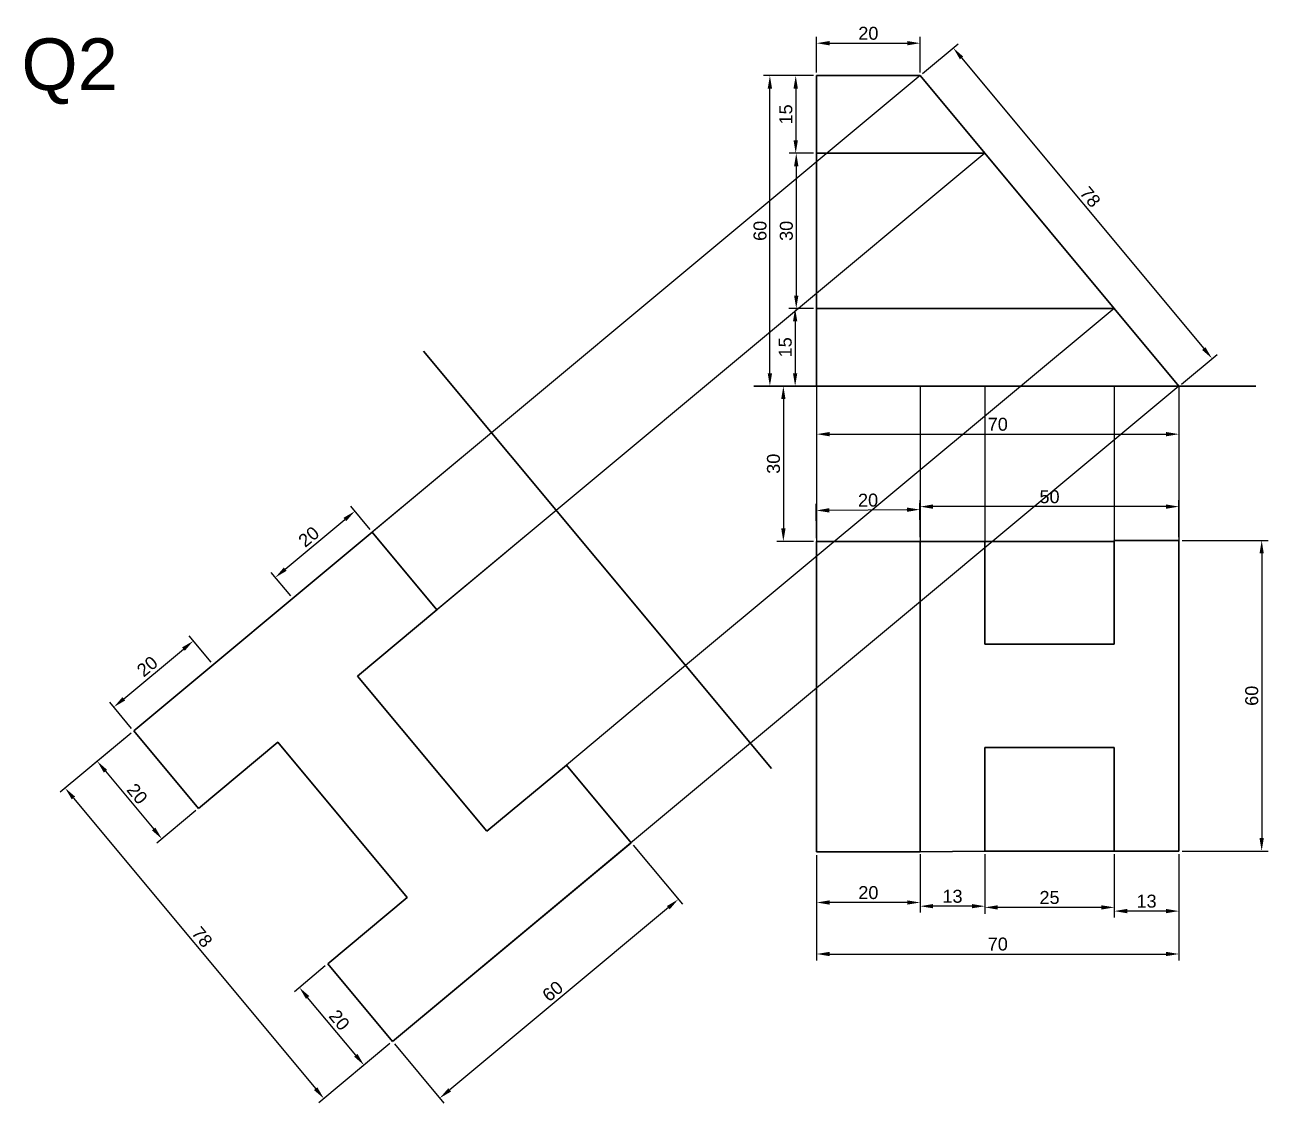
# Model space of a CAD drawing. Header units: millimetres. Extents: x 137 to 7220, y 7466 to 9893.
# Drawn here: x 2876.6 to 3116.9, y 9359.6 to 9567.9 of the extents above; entities that cross this region are included whole.
import ezdxf

# ---------------------------------------------------------------- set-up
doc = ezdxf.new("R2010")
doc.units = ezdxf.units.MM
doc.header["$PDMODE"] = 35
doc.header["$PDSIZE"] = 3
for name, color, linetype in [('Dimensions', 1, 'Continuous'), ('Projection', 140, 'Continuous'), ('Text', 7, 'Continuous')]:
    doc.layers.add(name, color=color, linetype=linetype)
doc.layers.add('Object', color=7, linetype='Continuous', lineweight=30)
doc.styles.get("Standard").update_dxf_attribs({"font": 'arial.ttf'})
doc.dimstyles.new('ISO-25', dxfattribs={"dimtxt": 2.5, "dimasz": 2.5, "dimexe": 1.25, "dimexo": 0.625, "dimtad": 1, "dimdec": 0, "dimtxsty": 'Standard', "dimcen": 2.5, "dimadec": 0, "dimazin": 0, "dimtfac": 1, "dimtdec": 0, "dimtmove": 0, "dimatfit": 3, "dimfxl": 1, "dimarcsym": 0})

# ---------------------------------------------------------------- blocks, each defined once
blk = doc.blocks.new('*D856')
at = {"layer": 'Defpoints', "color": 0, "transparency": 16777216}
for p in [(3029.62, 9498.09), (3099.62, 9498.09), (3099.62, 9488.81)]:
    blk.add_point(p, dxfattribs=at)
at = {"layer": 'Dimensions', "color": 0, "lineweight": -2, "transparency": 16777216}
for p, q in [((3029.62, 9497.47), (3029.62, 9487.56)), ((3099.62, 9497.47), (3099.62, 9487.56)), ((3032.12, 9488.81), (3097.12, 9488.81))]:
    blk.add_line(p, q, dxfattribs=at)
at = {"layer": 'Dimensions', "color": 0, "transparency": 16777216}
for points in [[(3032.12, 9489.23), (3032.12, 9488.39), (3029.62, 9488.81)], [(3097.12, 9489.23), (3097.12, 9488.39), (3099.62, 9488.81)]]:
    blk.add_solid(points, dxfattribs=at)
at = {"layer": 'Dimensions', "color": 0, "transparency": 16777216, "insert": (3064.62, 9490.71), "char_height": 2.5, "attachment_point": 5}
blk.add_mtext('70', dxfattribs=at)
blk = doc.blocks.new('*D857')
at = {"layer": 'Defpoints', "color": 0, "transparency": 16777216}
for p in [(3029.62, 9498.09), (3023.19, 9468.09), (3029.62, 9468.09)]:
    blk.add_point(p, dxfattribs=at)
at = {"layer": 'Dimensions', "color": 0, "lineweight": -2, "transparency": 16777216}
for p, q in [((3029, 9498.09), (3021.94, 9498.09)), ((3023.19, 9495.59), (3023.19, 9470.59)), ((3029, 9468.09), (3021.94, 9468.09))]:
    blk.add_line(p, q, dxfattribs=at)
at = {"layer": 'Dimensions', "color": 0, "transparency": 16777216}
for points in [[(3022.78, 9495.59), (3023.61, 9495.59), (3023.19, 9498.09)], [(3022.78, 9470.59), (3023.61, 9470.59), (3023.19, 9468.09)]]:
    blk.add_solid(points, dxfattribs=at)
at = {"layer": 'Dimensions', "color": 0, "transparency": 16777216, "insert": (3021.29, 9483.09), "char_height": 2.5, "attachment_point": 5, "rotation": 90}
blk.add_mtext('30', dxfattribs=at)
blk = doc.blocks.new('*D858')
at = {"layer": 'Defpoints', "color": 0, "transparency": 16777216}
for p in [(3020.59, 9558.09), (3029.62, 9558.09), (3029.62, 9498.09)]:
    blk.add_point(p, dxfattribs=at)
at = {"layer": 'Dimensions', "color": 0, "lineweight": -2, "transparency": 16777216}
for p, q in [((3029, 9558.09), (3019.34, 9558.09)), ((3020.59, 9500.59), (3020.59, 9555.59)), ((3029, 9498.09), (3019.34, 9498.09))]:
    blk.add_line(p, q, dxfattribs=at)
at = {"layer": 'Dimensions', "color": 0, "transparency": 16777216}
for points in [[(3020.17, 9555.59), (3021.01, 9555.59), (3020.59, 9558.09)], [(3020.17, 9500.59), (3021.01, 9500.59), (3020.59, 9498.09)]]:
    blk.add_solid(points, dxfattribs=at)
at = {"layer": 'Dimensions', "color": 0, "transparency": 16777216, "insert": (3018.69, 9528.09), "char_height": 2.5, "attachment_point": 5, "rotation": 90}
blk.add_mtext('60', dxfattribs=at)
blk = doc.blocks.new('*D859')
at = {"layer": 'Defpoints', "color": 0, "transparency": 16777216}
for p in [(3029.62, 9558.09), (3025.58, 9543.09), (3029.62, 9543.09)]:
    blk.add_point(p, dxfattribs=at)
at = {"layer": 'Dimensions', "color": 0, "lineweight": -2, "transparency": 16777216}
for p, q in [((3029, 9558.09), (3024.33, 9558.09)), ((3025.58, 9555.59), (3025.58, 9545.59)), ((3029, 9543.09), (3024.33, 9543.09))]:
    blk.add_line(p, q, dxfattribs=at)
at = {"layer": 'Dimensions', "color": 0, "transparency": 16777216}
for points in [[(3025.16, 9555.59), (3026, 9555.59), (3025.58, 9558.09)], [(3025.16, 9545.59), (3026, 9545.59), (3025.58, 9543.09)]]:
    blk.add_solid(points, dxfattribs=at)
at = {"layer": 'Dimensions', "color": 0, "transparency": 16777216, "insert": (3023.68, 9550.59), "char_height": 2.5, "attachment_point": 5, "rotation": 90}
blk.add_mtext('15', dxfattribs=at)
blk = doc.blocks.new('*D860')
at = {"layer": 'Defpoints', "color": 0, "transparency": 16777216}
for p in [(3029.62, 9543.09), (3025.68, 9513.09), (3029.62, 9513.09)]:
    blk.add_point(p, dxfattribs=at)
at = {"layer": 'Dimensions', "color": 0, "lineweight": -2, "transparency": 16777216}
for p, q in [((3029, 9543.09), (3024.43, 9543.09)), ((3025.68, 9540.59), (3025.68, 9515.59)), ((3029, 9513.09), (3024.43, 9513.09))]:
    blk.add_line(p, q, dxfattribs=at)
at = {"layer": 'Dimensions', "color": 0, "transparency": 16777216}
for points in [[(3025.27, 9540.59), (3026.1, 9540.59), (3025.68, 9543.09)], [(3025.27, 9515.59), (3026.1, 9515.59), (3025.68, 9513.09)]]:
    blk.add_solid(points, dxfattribs=at)
at = {"layer": 'Dimensions', "color": 0, "transparency": 16777216, "insert": (3023.78, 9528.09), "char_height": 2.5, "attachment_point": 5, "rotation": 90}
blk.add_mtext('30', dxfattribs=at)
blk = doc.blocks.new('*D809')
at = {"layer": 'Defpoints', "color": 0, "transparency": 16777216}
for p in [(3029.62, 9513.09), (3025.47, 9498.09), (3029.62, 9498.09)]:
    blk.add_point(p, dxfattribs=at)
at = {"layer": 'Dimensions', "color": 0, "lineweight": -2, "transparency": 16777216}
for p, q in [((3029, 9513.09), (3024.22, 9513.09)), ((3025.47, 9510.59), (3025.47, 9500.59)), ((3029, 9498.09), (3024.22, 9498.09))]:
    blk.add_line(p, q, dxfattribs=at)
at = {"layer": 'Dimensions', "color": 0, "transparency": 16777216}
for points in [[(3025.05, 9510.59), (3025.89, 9510.59), (3025.47, 9513.09)], [(3025.05, 9500.59), (3025.89, 9500.59), (3025.47, 9498.09)]]:
    blk.add_solid(points, dxfattribs=at)
at = {"layer": 'Dimensions', "color": 0, "transparency": 16777216, "insert": (3023.57, 9505.59), "char_height": 2.5, "attachment_point": 5, "rotation": 90}
blk.add_mtext('15', dxfattribs=at)
blk = doc.blocks.new('*D861')
at = {"layer": 'Defpoints', "color": 0, "transparency": 16777216}
for p in [(3049.62, 9564.35), (3029.62, 9558.09), (3049.62, 9558.09)]:
    blk.add_point(p, dxfattribs=at)
at = {"layer": 'Dimensions', "color": 0, "lineweight": -2, "transparency": 16777216}
for p, q in [((3029.62, 9558.72), (3029.62, 9565.6)), ((3049.62, 9558.72), (3049.62, 9565.6)), ((3032.12, 9564.35), (3047.12, 9564.35))]:
    blk.add_line(p, q, dxfattribs=at)
at = {"layer": 'Dimensions', "color": 0, "transparency": 16777216}
for points in [[(3032.12, 9564.77), (3032.12, 9563.93), (3029.62, 9564.35)], [(3047.12, 9564.77), (3047.12, 9563.93), (3049.62, 9564.35)]]:
    blk.add_solid(points, dxfattribs=at)
at = {"layer": 'Dimensions', "color": 0, "transparency": 16777216, "insert": (3039.62, 9566.25), "char_height": 2.5, "attachment_point": 5}
blk.add_mtext('20', dxfattribs=at)
blk = doc.blocks.new('*D810')
at = {"layer": 'Defpoints', "color": 0, "transparency": 16777216}
for p in [(3049.62, 9558.09), (3106.02, 9503.43), (3099.62, 9498.09)]:
    blk.add_point(p, dxfattribs=at)
at = {"layer": 'Dimensions', "color": 0, "lineweight": -2, "transparency": 16777216}
for p, q in [((3050.1, 9558.49), (3056.98, 9564.23)), ((3057.62, 9561.51), (3104.42, 9505.35)), ((3100.1, 9498.49), (3106.98, 9504.23))]:
    blk.add_line(p, q, dxfattribs=at)
at = {"layer": 'Dimensions', "color": 0, "transparency": 16777216}
for points in [[(3057.94, 9561.77), (3057.3, 9561.24), (3056.02, 9563.43)], [(3104.74, 9505.61), (3104.1, 9505.08), (3106.02, 9503.43)]]:
    blk.add_solid(points, dxfattribs=at)
at = {"layer": 'Dimensions', "color": 0, "transparency": 16777216, "insert": (3082.48, 9534.64), "char_height": 2.5, "attachment_point": 5, "rotation": 309.8056}
blk.add_mtext('78', dxfattribs=at)
blk = doc.blocks.new('*D862')
at = {"layer": 'Defpoints', "color": 0, "transparency": 16777216}
for p in [(2897.67, 9431.47), (2947.67, 9371.47), (2934.43, 9360.43)]:
    blk.add_point(p, dxfattribs=at)
at = {"layer": 'Dimensions', "color": 0, "lineweight": -2, "transparency": 16777216}
for p, q in [((2897.19, 9431.07), (2883.47, 9419.63)), ((2886.03, 9418.51), (2932.83, 9362.35)), ((2947.19, 9371.07), (2933.47, 9359.63))]:
    blk.add_line(p, q, dxfattribs=at)
at = {"layer": 'Dimensions', "color": 0, "transparency": 16777216}
for points in [[(2886.35, 9418.78), (2885.71, 9418.24), (2884.43, 9420.43)], [(2933.15, 9362.62), (2932.51, 9362.08), (2934.43, 9360.43)]]:
    blk.add_solid(points, dxfattribs=at)
at = {"layer": 'Dimensions', "color": 0, "transparency": 16777216, "insert": (2910.89, 9391.65), "char_height": 2.5, "attachment_point": 5, "rotation": 309.8056}
blk.add_mtext('78', dxfattribs=at)
blk = doc.blocks.new('*D863')
at = {"layer": 'Defpoints', "color": 0, "transparency": 16777216}
for p in [(2897.67, 9431.47), (2910.17, 9416.47), (2903.13, 9410.6)]:
    blk.add_point(p, dxfattribs=at)
at = {"layer": 'Dimensions', "color": 0, "lineweight": -2, "transparency": 16777216}
for p, q in [((2897.19, 9431.07), (2889.67, 9424.8)), ((2892.23, 9423.68), (2901.53, 9412.52)), ((2909.69, 9416.07), (2902.17, 9409.8))]:
    blk.add_line(p, q, dxfattribs=at)
at = {"layer": 'Dimensions', "color": 0, "transparency": 16777216}
for points in [[(2892.55, 9423.95), (2891.91, 9423.41), (2890.63, 9425.6)], [(2901.85, 9412.79), (2901.21, 9412.25), (2903.13, 9410.6)]]:
    blk.add_solid(points, dxfattribs=at)
at = {"layer": 'Dimensions', "color": 0, "transparency": 16777216, "insert": (2898.34, 9419.32), "char_height": 2.5, "attachment_point": 5, "rotation": 309.8056}
blk.add_mtext('20', dxfattribs=at)
blk = doc.blocks.new('*D864')
at = {"layer": 'Defpoints', "color": 0, "transparency": 16777216}
for p in [(2935.17, 9386.47), (2929.68, 9381.89), (2947.67, 9371.47)]:
    blk.add_point(p, dxfattribs=at)
at = {"layer": 'Dimensions', "color": 0, "lineweight": -2, "transparency": 16777216}
for p, q in [((2934.69, 9386.07), (2928.72, 9381.09)), ((2940.58, 9368.81), (2931.28, 9379.97)), ((2947.19, 9371.07), (2941.22, 9366.09))]:
    blk.add_line(p, q, dxfattribs=at)
at = {"layer": 'Dimensions', "color": 0, "transparency": 16777216}
for points in [[(2931.6, 9380.24), (2930.96, 9379.7), (2929.68, 9381.89)], [(2940.9, 9369.08), (2940.26, 9368.54), (2942.18, 9366.89)]]:
    blk.add_solid(points, dxfattribs=at)
at = {"layer": 'Dimensions', "color": 0, "transparency": 16777216, "insert": (2937.39, 9375.61), "char_height": 2.5, "attachment_point": 5, "rotation": 309.8056}
blk.add_mtext('20', dxfattribs=at)
blk = doc.blocks.new('*D865')
at = {"layer": 'Defpoints', "color": 0, "transparency": 16777216}
for p in [(2993.77, 9409.88), (2947.67, 9371.47), (2956.8, 9360.52)]:
    blk.add_point(p, dxfattribs=at)
at = {"layer": 'Dimensions', "color": 0, "lineweight": -2, "transparency": 16777216}
for p, q in [((2994.17, 9409.4), (3003.7, 9397.97)), ((3000.97, 9397.33), (2958.72, 9362.12)), ((2948.07, 9370.99), (2957.6, 9359.56))]:
    blk.add_line(p, q, dxfattribs=at)
at = {"layer": 'Dimensions', "color": 0, "transparency": 16777216}
for points in [[(3000.71, 9397.65), (3001.24, 9397.01), (3002.89, 9398.93)], [(2958.46, 9362.44), (2958.99, 9361.8), (2956.8, 9360.52)]]:
    blk.add_solid(points, dxfattribs=at)
at = {"layer": 'Dimensions', "color": 0, "transparency": 16777216, "insert": (2978.63, 9381.18), "char_height": 2.5, "attachment_point": 5, "rotation": 39.8056}
blk.add_mtext('60', dxfattribs=at)
blk = doc.blocks.new('*D866')
at = {"layer": 'Defpoints', "color": 0, "transparency": 16777216}
for p in [(3099.62, 9468.26), (3099.62, 9408.26), (3115.61, 9408.26)]:
    blk.add_point(p, dxfattribs=at)
at = {"layer": 'Dimensions', "color": 0, "lineweight": -2, "transparency": 16777216}
for p, q in [((3100.25, 9468.26), (3116.86, 9468.26)), ((3115.61, 9465.76), (3115.61, 9410.76)), ((3100.25, 9408.26), (3116.86, 9408.26))]:
    blk.add_line(p, q, dxfattribs=at)
at = {"layer": 'Dimensions', "color": 0, "transparency": 16777216}
for points in [[(3115.19, 9465.76), (3116.02, 9465.76), (3115.61, 9468.26)], [(3115.19, 9410.76), (3116.02, 9410.76), (3115.61, 9408.26)]]:
    blk.add_solid(points, dxfattribs=at)
at = {"layer": 'Dimensions', "color": 0, "transparency": 16777216, "insert": (3113.7, 9438.26), "char_height": 2.5, "attachment_point": 5, "rotation": 90}
blk.add_mtext('60', dxfattribs=at)
blk = doc.blocks.new('*D867')
at = {"layer": 'Defpoints', "color": 0, "transparency": 16777216}
for p in [(3087.12, 9408.26), (3099.62, 9408.26), (3087.12, 9396.66)]:
    blk.add_point(p, dxfattribs=at)
at = {"layer": 'Dimensions', "color": 0, "lineweight": -2, "transparency": 16777216}
for p, q in [((3087.12, 9407.63), (3087.12, 9395.41)), ((3099.62, 9407.63), (3099.62, 9395.41)), ((3097.12, 9396.66), (3089.62, 9396.66))]:
    blk.add_line(p, q, dxfattribs=at)
at = {"layer": 'Dimensions', "color": 0, "transparency": 16777216}
for points in [[(3089.62, 9397.08), (3089.62, 9396.25), (3087.12, 9396.66)], [(3097.12, 9397.08), (3097.12, 9396.25), (3099.62, 9396.66)]]:
    blk.add_solid(points, dxfattribs=at)
at = {"layer": 'Dimensions', "color": 0, "transparency": 16777216, "insert": (3093.37, 9398.57), "char_height": 2.5, "attachment_point": 5}
blk.add_mtext('13', dxfattribs=at)
blk = doc.blocks.new('*D868')
at = {"layer": 'Defpoints', "color": 0, "transparency": 16777216}
for p in [(3062.12, 9408.26), (3087.12, 9408.26), (3062.12, 9397.38)]:
    blk.add_point(p, dxfattribs=at)
at = {"layer": 'Dimensions', "color": 0, "lineweight": -2, "transparency": 16777216}
for p, q in [((3062.12, 9407.63), (3062.12, 9396.13)), ((3087.12, 9407.63), (3087.12, 9396.13)), ((3084.62, 9397.38), (3064.62, 9397.38))]:
    blk.add_line(p, q, dxfattribs=at)
at = {"layer": 'Dimensions', "color": 0, "transparency": 16777216}
for points in [[(3064.62, 9397.79), (3064.62, 9396.96), (3062.12, 9397.38)], [(3084.62, 9397.79), (3084.62, 9396.96), (3087.12, 9397.38)]]:
    blk.add_solid(points, dxfattribs=at)
at = {"layer": 'Dimensions', "color": 0, "transparency": 16777216, "insert": (3074.62, 9399.28), "char_height": 2.5, "attachment_point": 5}
blk.add_mtext('25', dxfattribs=at)
blk = doc.blocks.new('*D869')
at = {"layer": 'Defpoints', "color": 0, "transparency": 16777216}
for p in [(3049.62, 9408.26), (3062.12, 9408.26), (3049.62, 9397.61)]:
    blk.add_point(p, dxfattribs=at)
at = {"layer": 'Dimensions', "color": 0, "lineweight": -2, "transparency": 16777216}
for p, q in [((3049.62, 9407.63), (3049.62, 9396.36)), ((3062.12, 9407.63), (3062.12, 9396.36)), ((3059.62, 9397.61), (3052.12, 9397.61))]:
    blk.add_line(p, q, dxfattribs=at)
at = {"layer": 'Dimensions', "color": 0, "transparency": 16777216}
for points in [[(3052.12, 9398.03), (3052.12, 9397.2), (3049.62, 9397.61)], [(3059.62, 9398.03), (3059.62, 9397.2), (3062.12, 9397.61)]]:
    blk.add_solid(points, dxfattribs=at)
at = {"layer": 'Dimensions', "color": 0, "transparency": 16777216, "insert": (3055.87, 9399.51), "char_height": 2.5, "attachment_point": 5}
blk.add_mtext('13', dxfattribs=at)
blk = doc.blocks.new('*D870')
at = {"layer": 'Defpoints', "color": 0, "transparency": 16777216}
for p in [(3029.62, 9408.09), (3049.62, 9408.09), (3029.62, 9398.32)]:
    blk.add_point(p, dxfattribs=at)
at = {"layer": 'Dimensions', "color": 0, "lineweight": -2, "transparency": 16777216}
for p, q in [((3029.62, 9407.47), (3029.62, 9397.07)), ((3049.62, 9407.47), (3049.62, 9397.07)), ((3047.12, 9398.32), (3032.12, 9398.32))]:
    blk.add_line(p, q, dxfattribs=at)
at = {"layer": 'Dimensions', "color": 0, "transparency": 16777216}
for points in [[(3032.12, 9398.74), (3032.12, 9397.91), (3029.62, 9398.32)], [(3047.12, 9398.74), (3047.12, 9397.91), (3049.62, 9398.32)]]:
    blk.add_solid(points, dxfattribs=at)
at = {"layer": 'Dimensions', "color": 0, "transparency": 16777216, "insert": (3039.62, 9400.22), "char_height": 2.5, "attachment_point": 5}
blk.add_mtext('20', dxfattribs=at)
blk = doc.blocks.new('*D811')
at = {"layer": 'Defpoints', "color": 0, "transparency": 16777216}
for p in [(3029.62, 9408.09), (3099.62, 9408.09), (3099.62, 9388.37)]:
    blk.add_point(p, dxfattribs=at)
at = {"layer": 'Dimensions', "color": 0, "lineweight": -2, "transparency": 16777216}
for p, q in [((3029.62, 9407.47), (3029.62, 9387.12)), ((3099.62, 9407.47), (3099.62, 9387.12)), ((3032.12, 9388.37), (3097.12, 9388.37))]:
    blk.add_line(p, q, dxfattribs=at)
at = {"layer": 'Dimensions', "color": 0, "transparency": 16777216}
for points in [[(3032.12, 9388.79), (3032.12, 9387.96), (3029.62, 9388.37)], [(3097.12, 9388.79), (3097.12, 9387.96), (3099.62, 9388.37)]]:
    blk.add_solid(points, dxfattribs=at)
at = {"layer": 'Dimensions', "color": 0, "transparency": 16777216, "insert": (3064.62, 9390.28), "char_height": 2.5, "attachment_point": 5}
blk.add_mtext('70', dxfattribs=at)
blk = doc.blocks.new('*D919')
at = {"layer": 'Defpoints', "color": 0, "transparency": 16777216}
for p in [(2909.2, 9448.88), (2913.04, 9444.27), (2897.67, 9431.47)]:
    blk.add_point(p, dxfattribs=at)
at = {"layer": 'Dimensions', "color": 0, "lineweight": -2, "transparency": 16777216}
for p, q in [((2912.64, 9444.75), (2908.4, 9449.84)), ((2895.76, 9437.68), (2907.28, 9447.28)), ((2897.27, 9431.95), (2893.04, 9437.04))]:
    blk.add_line(p, q, dxfattribs=at)
at = {"layer": 'Dimensions', "color": 0, "transparency": 16777216}
for points in [[(2907.01, 9447.6), (2907.55, 9446.96), (2909.2, 9448.88)], [(2895.49, 9438), (2896.02, 9437.36), (2893.84, 9436.08)]]:
    blk.add_solid(points, dxfattribs=at)
at = {"layer": 'Dimensions', "color": 0, "transparency": 16777216, "insert": (2900.3, 9443.94), "char_height": 2.5, "attachment_point": 5, "rotation": 39.8056}
blk.add_mtext('20', dxfattribs=at)
blk = doc.blocks.new('*D920')
at = {"layer": 'Defpoints', "color": 0, "transparency": 16777216}
for p in [(2940.4, 9473.93), (2943.77, 9469.88), (2928.4, 9457.08)]:
    blk.add_point(p, dxfattribs=at)
at = {"layer": 'Dimensions', "color": 0, "lineweight": -2, "transparency": 16777216}
for p, q in [((2943.37, 9470.36), (2939.6, 9474.89)), ((2926.95, 9462.73), (2938.47, 9472.33)), ((2928, 9457.56), (2924.23, 9462.09))]:
    blk.add_line(p, q, dxfattribs=at)
at = {"layer": 'Dimensions', "color": 0, "transparency": 16777216}
for points in [[(2938.21, 9472.65), (2938.74, 9472.01), (2940.4, 9473.93)], [(2926.68, 9463.05), (2927.22, 9462.41), (2925.03, 9461.12)]]:
    blk.add_solid(points, dxfattribs=at)
at = {"layer": 'Dimensions', "color": 0, "transparency": 16777216, "insert": (2931.5, 9468.99), "char_height": 2.5, "attachment_point": 5, "rotation": 39.8056}
blk.add_mtext('20', dxfattribs=at)
blk = doc.blocks.new('*D921')
at = {"layer": 'Defpoints', "color": 0, "transparency": 16777216}
for p in [(3049.62, 9474.81), (3049.62, 9468.26), (3099.62, 9468.26)]:
    blk.add_point(p, dxfattribs=at)
at = {"layer": 'Dimensions', "color": 0, "lineweight": -2, "transparency": 16777216}
for p, q in [((3049.62, 9468.88), (3049.62, 9476.06)), ((3097.12, 9474.81), (3052.12, 9474.81)), ((3099.62, 9468.88), (3099.62, 9476.06))]:
    blk.add_line(p, q, dxfattribs=at)
at = {"layer": 'Dimensions', "color": 0, "transparency": 16777216}
for points in [[(3052.12, 9475.23), (3052.12, 9474.39), (3049.62, 9474.81)], [(3097.12, 9475.23), (3097.12, 9474.39), (3099.62, 9474.81)]]:
    blk.add_solid(points, dxfattribs=at)
at = {"layer": 'Dimensions', "color": 0, "transparency": 16777216, "insert": (3074.62, 9476.71), "char_height": 2.5, "attachment_point": 5}
blk.add_mtext('50', dxfattribs=at)
blk = doc.blocks.new('*D816')
at = {"layer": 'Defpoints', "color": 0, "transparency": 16777216}
for p in [(3029.57, 9474.07), (3029.62, 9468.09), (3049.62, 9468.26)]:
    blk.add_point(p, dxfattribs=at)
at = {"layer": 'Dimensions', "color": 0, "lineweight": -2, "transparency": 16777216}
for p, q in [((3029.62, 9468.72), (3029.56, 9475.32)), ((3047.07, 9474.21), (3032.07, 9474.09)), ((3049.62, 9468.88), (3049.56, 9475.48))]:
    blk.add_line(p, q, dxfattribs=at)
at = {"layer": 'Dimensions', "color": 0, "transparency": 16777216}
for points in [[(3032.07, 9474.51), (3032.07, 9473.67), (3029.57, 9474.07)], [(3047.07, 9474.63), (3047.07, 9473.8), (3049.57, 9474.23)]]:
    blk.add_solid(points, dxfattribs=at)
at = {"layer": 'Dimensions', "color": 0, "transparency": 16777216, "insert": (3039.56, 9476.05), "char_height": 2.5, "attachment_point": 5, "rotation": 0.4684}
blk.add_mtext('20', dxfattribs=at)

msp = doc.modelspace()

# ---------------------------------------------------------------- linework, layer by layer
at = {"layer": 'Object'}
for p, q in [((3029.62, 9543.093), (3029.62, 9558.093)), ((3029.62, 9558.093), (3049.62, 9558.093)), ((3049.62, 9558.093), (3099.62, 9498.093)), ((3029.62, 9513.093), (3029.62, 9543.093)), ((3029.62, 9513.093), (3029.62, 9543.093)), ((3029.62, 9543.093), (3062.12, 9543.093)), ((3029.62, 9498.093), (3029.62, 9513.093)), ((3029.62, 9498.093), (3029.62, 9513.093)), ((3029.62, 9513.093), (3087.12, 9513.093)), ((2953.688, 9504.839), (3020.876, 9424.213)), ((3029.62, 9498.093), (3017.483, 9498.093)), ((3017.483, 9498.093), (3114.455, 9498.093)), ((3099.62, 9498.093), (3029.62, 9498.093)), ((2943.767, 9469.882), (2897.674, 9431.471)), ((2956.267, 9454.882), (2943.767, 9469.882)), ((3029.62, 9468.093), (3049.62, 9468.093)), ((3029.62, 9468.093), (3029.62, 9408.093)), ((3049.62, 9408.093), (3049.62, 9468.093)), ((3049.62, 9468.093), (3062.12, 9468.093)), ((3062.12, 9468.093), (3062.12, 9448.256)), ((3062.12, 9468.093), (3087.12, 9468.093)), ((3087.12, 9448.256), (3087.12, 9468.256)), ((3087.12, 9468.256), (3099.62, 9468.256)), ((3099.62, 9468.256), (3099.62, 9408.256)), ((2940.903, 9442.078), (2956.267, 9454.882)), ((3062.12, 9448.256), (3087.12, 9448.256)), ((2965.903, 9412.078), (2940.903, 9442.078)), ((2897.674, 9431.471), (2910.174, 9416.471)), ((2910.174, 9416.471), (2925.539, 9429.275)), ((2925.539, 9429.275), (2950.539, 9399.275)), ((3087.12, 9428.256), (3062.12, 9428.256)), ((3062.12, 9428.256), (3062.12, 9408.256)), ((3087.12, 9408.256), (3087.12, 9428.256)), ((2981.267, 9424.882), (2965.903, 9412.078)), ((2993.767, 9409.882), (2981.267, 9424.882)), ((2947.674, 9371.471), (2993.767, 9409.882)), ((3029.62, 9408.093), (3049.62, 9408.093)), ((3062.12, 9408.256), (3049.62, 9408.093)), ((3087.12, 9408.256), (3062.12, 9408.256)), ((3099.62, 9408.256), (3087.12, 9408.256)), ((2950.539, 9399.275), (2935.174, 9386.471)), ((2935.174, 9386.471), (2947.674, 9371.471))]:
    msp.add_line(p, q, dxfattribs=at)
at = {"layer": 'Projection'}
for p, q in [((3049.62, 9558.093), (2966.814, 9489.087)), ((3062.12, 9543.093), (2979.314, 9474.087)), ((3087.12, 9513.093), (3004.314, 9444.087)), ((3099.62, 9498.093), (3016.814, 9429.087)), ((3029.62, 9498.093), (3029.62, 9408.093)), ((3049.62, 9498.093), (3049.62, 9408.093)), ((3062.12, 9498.093), (3062.12, 9448.256)), ((3087.12, 9498.093), (3087.12, 9448.256)), ((3099.62, 9498.093), (3099.62, 9468.093)), ((2966.814, 9489.087), (2897.674, 9431.471)), ((2966.814, 9489.087), (2943.767, 9469.882)), ((2979.314, 9474.087), (2940.903, 9442.078)), ((2979.314, 9474.087), (2956.267, 9454.882)), ((2956.267, 9454.882), (2943.767, 9469.882)), ((2943.767, 9469.882), (2956.267, 9454.882)), ((3099.62, 9468.093), (3099.62, 9408.256)), ((3004.314, 9444.087), (2981.267, 9424.882)), ((2925.539, 9429.275), (2910.174, 9416.471)), ((3016.814, 9429.087), (2947.674, 9371.471)), ((3062.12, 9428.256), (3062.12, 9408.256)), ((3087.12, 9428.256), (3087.12, 9408.256)), ((2981.267, 9424.882), (2965.903, 9412.078)), ((2981.267, 9424.882), (2990.27, 9414.079)), ((2950.539, 9399.275), (2935.174, 9386.471))]:
    msp.add_line(p, q, dxfattribs=at)

# ---------------------------------------------------------------- texts
at = {"layer": 'Text'}
msp.add_text('Q2', height=10, dxfattribs=at).set_placement((2875.983, 9555.281))

# ---------------------------------------------------------------- dimensions: what is measured, and where the dimension line sits
at = {"layer": 'Dimensions'}
for base, p1, p2, picture, middle in [((3049.62, 9564.349), (3029.62, 9558.093), (3049.62, 9558.093), '*D861', (3039.62, 9566.251)), ((3099.62, 9488.811), (3029.62, 9498.093), (3099.62, 9498.093), '*D856', (3064.62, 9490.713)), ((3049.62, 9474.811), (3099.62, 9468.256), (3049.62, 9468.256), '*D921', (3074.62, 9476.713)), ((3029.62, 9398.323), (3049.62, 9408.093), (3029.62, 9408.093), '*D870', (3039.62, 9400.225)), ((3099.62, 9388.374), (3029.62, 9408.093), (3099.62, 9408.093), '*D811', (3064.62, 9390.275)), ((3049.62028843, 9397.612459538), (3062.12028843, 9408.256147545), (3049.62028843, 9408.256147545), '*D869', (3055.87028843, 9399.514744668)), ((3062.12, 9397.376), (3087.12, 9408.256), (3062.12, 9408.256), '*D868', (3074.62, 9399.277)), ((3087.12028843, 9396.664911795), (3099.62028843, 9408.256147545), (3087.12028843, 9408.256147545), '*D867', (3093.37028843, 9398.567196925))]:
    dim = msp.add_linear_dim(base=base, p1=p1, p2=p2, dimstyle='ISO-25', dxfattribs=at)
    dim.commit()
    dim.dimension.update_dxf_attribs({"geometry": picture, "text_midpoint": middle})
for p1, p2, distance, picture, middle in [((3049.62, 9558.093), (3099.62, 9498.093), 8.332, '*D810', (3082.481, 9534.644)), ((3049.62, 9468.256), (3029.62, 9468.093), -5.978, '*D816', (3039.556, 9476.053)), ((2928.403, 9457.078), (2943.767, 9469.882), 5.267, '*D920', (2931.496, 9468.987)), ((2897.674, 9431.471), (2913.039, 9444.275), 5.994, '*D919', (2900.302, 9443.938)), ((2897.674, 9431.471), (2947.674, 9371.471), -17.245, '*D862', (2910.887, 9391.648)), ((2897.674, 9431.471), (2910.174, 9416.471), -9.17, '*D863', (2898.34, 9419.318)), ((2993.767, 9409.882), (2947.674, 9371.471), 14.257, '*D865', (2978.631, 9381.184)), ((2947.674, 9371.471), (2935.174, 9386.471), 7.156, '*D864', (2937.387, 9375.607))]:
    dim = msp.add_aligned_dim(p1=p1, p2=p2, distance=distance, dimstyle='ISO-25', dxfattribs=at)
    dim.commit()
    dim.dimension.update_dxf_attribs({"geometry": picture, "text_midpoint": middle})
for base, p1, p2, picture, middle in [((3020.59, 9558.093), (3029.62, 9498.093), (3029.62, 9558.093), '*D858', (3018.689, 9528.093)), ((3025.581, 9543.093), (3029.62, 9558.093), (3029.62, 9543.093), '*D859', (3023.68, 9550.593)), ((3025.684, 9513.093), (3029.62, 9543.093), (3029.62, 9513.093), '*D860', (3023.782, 9528.093)), ((3025.469, 9498.093), (3029.62, 9513.093), (3029.62, 9498.093), '*D809', (3023.568, 9505.593)), ((3023.193, 9468.093), (3029.62, 9498.093), (3029.62, 9468.093), '*D857', (3021.29, 9483.093)), ((3115.606, 9408.256), (3099.62, 9468.256), (3099.62, 9408.256), '*D866', (3113.705, 9438.256))]:
    dim = msp.add_linear_dim(base=base, p1=p1, p2=p2, angle=90, dimstyle='ISO-25', dxfattribs=at)
    dim.commit()
    dim.dimension.update_dxf_attribs({"geometry": picture, "text_midpoint": middle})

doc.saveas('drawing.dxf')
